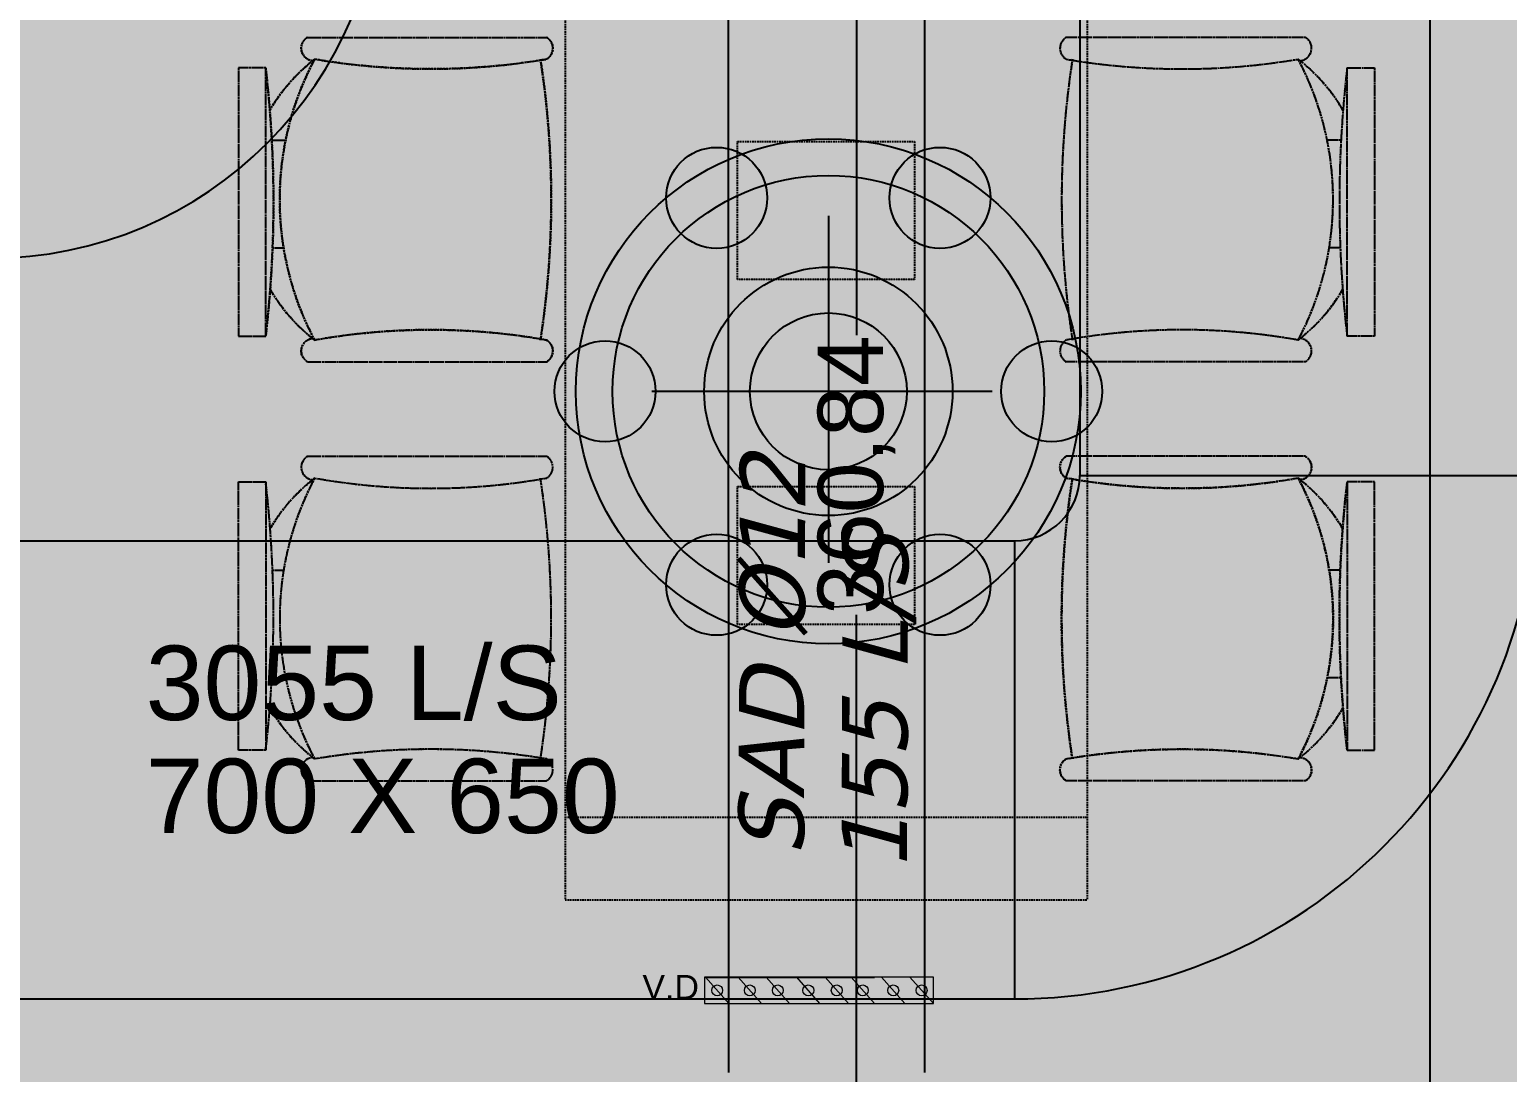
# Model space of a CAD drawing. Extents: x -2975 to 7327, y -1166 to 1029.
# Drawn here: x 344.6 to 570.5, y -579 to -419.6 of the extents above; entities that cross this region are included whole.
import ezdxf
from ezdxf import colors
from ezdxf.entities.mleader import LeaderData, LeaderLine
from ezdxf.math import Vec2, Vec3

# ---------------------------------------------------------------- set-up
doc = ezdxf.new("R2010")
doc.units = 0
doc.header["$PDMODE"] = 34
doc.linetypes.add('XR-Mince$0$Anchor Stor (Ground Floor Plan ) Xref$2$Retail Building ( Ground Floor ) Xref$0$HIDDEN', pattern=[0.375, 0.25, -0.125])
for name, color, linetype in [('E-TEXT-LIGHTING', 7, 'Continuous'), ('HVAC Duct', 5, 'Continuous'), ('HVAC SUPPLY AIR DUCT', 150, 'Continuous'), ('M-EXHAUST', 1, 'Continuous'), ('M-FIRE FIGHTING-1.5 INCH', 1, 'Continuous'), ('M-FIRE FIGHTING-2 INCH', 1, 'Continuous'), ('M-FRESHAIR', 4, 'Continuous'), ('M-HVAC-BLUE', 5, 'Continuous'), ('XR-Mince$0$ceiling', 149, 'Continuous'), ('XR-Mince$0$fur dashed', 15, 'XR-Mince$0$Anchor Stor (Ground Floor Plan ) Xref$2$Retail Building ( Ground Floor ) Xref$0$HIDDEN'), ('XR-Mince$0$lighting unit', 4, 'Continuous')]:
    doc.layers.add(name, color=color, linetype=linetype)
doc.layers.add('H-DUCT-SUP', color=100, linetype='Continuous', lineweight=20)
doc.layers.add('H-TEXT', color=140, linetype='Continuous', lineweight=20)
doc.styles.add('Arial', font='')
doc.styles.add('ROMANS', font='verdanai.ttf', dxfattribs={"height": 0.4})
doc.styles.get("Standard").update_dxf_attribs({"font": 'arial.ttf'})
doc.styles.add('XR-Mince$0$Standard', font='arial.ttf')
doc.styles.get('Arial').set_extended_font_data('@Arial Unicode MS')
doc.dimstyles.new('ISO-25', dxfattribs={"dimtxt": 10, "dimasz": 2.5, "dimexe": 1.25, "dimexo": 0.625, "dimtad": 0, "dimtxsty": 'Standard', "dimcen": 2.5, "dimadec": 0, "dimazin": 0, "dimtfac": 1, "dimtix": 1, "dimtmove": 0, "dimatfit": 3, "dimfxl": 1, "dimarcsym": 0})

# ---------------------------------------------------------------- blocks, each defined once
blk = doc.blocks.new('XR-Mince$0$gfhfhh')
at = {"layer": 'XR-Mince$0$fur dashed'}
for p, q in [((-5832.98, -7608.14), (-5818.47, -7576.96)), ((-5818.47, -7576.96), (-5815.3, -7578.44)), ((-5809.07, -7577.72), (-5781.26, -7590.66)), ((-5815.3, -7578.44), (-5829.81, -7609.62)), ((-5819.28, -7589.08), (-5818, -7589.67)), ((-5825.19, -7601.55), (-5823.59, -7602.29)), ((-5829.81, -7609.62), (-5832.98, -7608.14)), ((-5826.62, -7615.43), (-5798.81, -7628.38))]:
    blk.add_line(p, q, dxfattribs=at)
for centre, radius, start, end in [((-5808.92, -7579.34), 1.61, 95.4289, 239.2671), ((-5957.03, -7531.44), 149.32, 328.4277, 341.6545), ((-5786.24, -7611.29), 38.42, 127.1004, 182.9817), ((-5804.39, -7602.84), 22.75, 102.7414, 124.5825), ((-5760.63, -7511.1), 84.95, 234.9559, 255.1262), ((-5782.59, -7591.59), 1.61, 275.4289, 34.6533), ((-5896.26, -7560.08), 117.76, 326.2485, 343.8337), ((-5804.39, -7602.84), 22.75, 185.2793, 207.3408), ((-5825.3, -7614.52), 1.61, 70.089, 214.6533), ((-5848.26, -7699.37), 89.28, 55.4498, 74.6324), ((-5798.96, -7626.76), 1.61, 275.4289, 34.6533)]:
    blk.add_arc(centre, radius, start, end, dxfattribs=at)
blk = doc.blocks.new('XR-Mince$0$fur')
at = {"layer": 'XR-Mince$0$fur dashed'}
for p, q in [((-13143.26, -21494.04), (-13143.26, -21644.04)), ((-13143.26, -21494.04), (-13143.26, -21644.04)), ((-13063.48, -21494.04), (-13063.48, -21644.04)), ((-13063.48, -21494.04), (-13063.48, -21644.04)), ((-13182.63, -21512.24), (-13146.07, -21512.24)), ((-13030.1, -21512.24), (-13066.67, -21512.24)), ((-13193.17, -21516.92), (-13193.17, -21557.92)), ((-13189.01, -21516.92), (-13193.17, -21516.92)), ((-13189.01, -21557.92), (-13189.01, -21516.92)), ((-13023.73, -21557.92), (-13023.73, -21516.92)), ((-13023.73, -21516.92), (-13019.56, -21516.92)), ((-13019.56, -21516.92), (-13019.56, -21557.92)), ((-13188.07, -21527.97), (-13185.96, -21527.97)), ((-13116.91, -21549.25), (-13116.91, -21528.17)), ((-13116.91, -21528.17), (-13089.83, -21528.17)), ((-13089.83, -21528.17), (-13089.83, -21549.25)), ((-13024.66, -21527.97), (-13026.77, -21527.97)), ((-13187.96, -21544.42), (-13186.27, -21544.42)), ((-13024.78, -21544.42), (-13026.46, -21544.42)), ((-13089.83, -21549.25), (-13116.91, -21549.25)), ((-13193.17, -21557.92), (-13189.01, -21557.92)), ((-13019.56, -21557.92), (-13023.73, -21557.92)), ((-13182.64, -21561.83), (-13146.07, -21561.83)), ((-13030.1, -21561.83), (-13066.67, -21561.83)), ((-13182.64, -21576.25), (-13146.07, -21576.25)), ((-13030.1, -21576.25), (-13066.67, -21576.25)), ((-13193.17, -21621.16), (-13193.17, -21580.16)), ((-13193.17, -21580.16), (-13189.01, -21580.16)), ((-13189.01, -21580.16), (-13189.01, -21621.16)), ((-13023.73, -21580.16), (-13023.73, -21621.16)), ((-13019.56, -21580.16), (-13023.73, -21580.16)), ((-13019.56, -21621.16), (-13019.56, -21580.16)), ((-13116.91, -21601.95), (-13116.91, -21580.87)), ((-13116.91, -21580.87), (-13089.83, -21580.87)), ((-13089.83, -21580.87), (-13089.83, -21601.95)), ((-13187.96, -21593.66), (-13186.27, -21593.66)), ((-13024.78, -21593.66), (-13026.46, -21593.66)), ((-13089.83, -21601.95), (-13116.91, -21601.95)), ((-13188.07, -21610.11), (-13185.96, -21610.11)), ((-13024.66, -21610.11), (-13026.77, -21610.11)), ((-13189.01, -21621.16), (-13193.17, -21621.16)), ((-13023.73, -21621.16), (-13019.56, -21621.16)), ((-13182.63, -21625.84), (-13146.07, -21625.84)), ((-13030.1, -21625.84), (-13066.67, -21625.84)), ((-13143.26, -21631.4), (-13063.48, -21631.4)), ((-13143.26, -21631.4), (-13063.48, -21631.4)), ((-13143.26, -21644.04), (-13063.48, -21644.04)), ((-13143.26, -21644.04), (-13063.48, -21644.04))]:
    blk.add_line(p, q, dxfattribs=at)
at = {"layer": 'XR-Mince$0$fur dashed', "const_width": 0.0209}
blk.add_lwpolyline([(-13089.83, -21549.25), (-13116.91, -21549.25), (-13116.91, -21528.17), (-13089.83, -21528.17)], close=True, dxfattribs=at)
at = {"layer": 'XR-Mince$0$fur dashed'}
blk.add_lwpolyline([(-13089.83, -21601.95, 0, 0, 0), (-13116.91, -21601.95, 0.0209, 0.0209, 0), (-13116.91, -21580.87, 0.0209, 0.0209, 0), (-13089.83, -21580.87, 0.0209, 0.0209, 0)], format="xyseb", close=True, dxfattribs=at)
for centre, radius, start, end in [((-13181.66, -21513.9), 1.92, 120.3864, 264.9506), ((-13147.04, -21513.91), 1.92, 300.3864, 59.6107), ((-13065.7, -21513.91), 1.92, 120.3893, 239.6136), ((-13031.07, -21513.9), 1.92, 275.0494, 59.6136), ((-13365.82, -21537.42), 178, 353.3852, 6.612), ((-13164.95, -21537.04), 27.12, 127.6989, 149.7604), ((-13141.08, -21537.04), 45.79, 152.0579, 207.9392), ((-13163.8, -21410.65), 106.42, 260.4073, 279.5899), ((-13285.74, -21537.04), 140.37, 351.2059, 8.7912), ((-12926.99, -21537.04), 140.37, 171.2088, 188.7941), ((-13048.94, -21410.65), 106.42, 260.4101, 279.5927), ((-13071.66, -21537.04), 45.79, 332.0608, 27.9421), ((-13047.79, -21537.04), 27.12, 30.2396, 52.3011), ((-12846.91, -21537.42), 178, 173.388, 186.6148), ((-13164.95, -21537.04), 27.12, 210.4571, 232.2983), ((-13047.79, -21537.04), 27.12, 307.7017, 329.5429), ((-13163.8, -21658.19), 101.26, 79.9134, 100.0837), ((-13048.93, -21658.19), 101.26, 79.9163, 100.0866), ((-13181.66, -21560.15), 1.92, 95.7726, 239.6107), ((-13147.04, -21560.16), 1.92, 300.3864, 59.6107), ((-13065.69, -21560.16), 1.92, 120.3893, 239.6136), ((-13031.07, -21560.15), 1.92, 300.3893, 84.2274), ((-13181.66, -21577.93), 1.92, 120.3893, 264.2274), ((-13147.04, -21577.92), 1.92, 300.3893, 59.6136), ((-13065.69, -21577.92), 1.92, 120.3864, 239.6107), ((-13031.07, -21577.93), 1.92, 275.7726, 59.6107), ((-13365.82, -21600.67), 178, 353.388, 6.6148), ((-13164.95, -21601.05), 27.12, 127.7017, 149.5429), ((-13141.08, -21601.05), 45.79, 152.0608, 207.9421), ((-13163.8, -21479.89), 101.26, 259.9163, 280.0866), ((-13285.74, -21601.05), 140.37, 351.2088, 8.7941), ((-12926.99, -21601.05), 140.37, 171.2059, 188.7912), ((-13048.93, -21479.89), 101.26, 259.9134, 280.0837), ((-13071.66, -21601.05), 45.79, 332.0579, 27.9392), ((-13047.79, -21601.05), 27.12, 30.4571, 52.2983), ((-12846.91, -21600.67), 178, 173.3852, 186.612), ((-13164.95, -21601.05), 27.12, 210.2396, 232.3011), ((-13047.79, -21601.05), 27.12, 307.6989, 329.7604), ((-13163.8, -21727.44), 106.42, 80.4101, 99.5927), ((-13048.94, -21727.44), 106.42, 80.4073, 99.5899), ((-13181.66, -21624.18), 1.92, 95.0494, 239.6136), ((-13147.04, -21624.17), 1.92, 300.3893, 59.6136), ((-13065.7, -21624.17), 1.92, 120.3864, 239.6107), ((-13031.07, -21624.18), 1.92, 300.3864, 84.9506)]:
    blk.add_arc(centre, radius, start, end, dxfattribs=at)
for p, xscale, yscale, zscale, rotation in [((-10716.59, -32673.15), -1.192031154116276, 1.192031154116276, 1.192031154116276, 155.0396522186814), ((-15496.14, -32673.15), 1.192031154116275, 1.192031154116275, 1.192031154116275, 204.9603477813186), ((-10716.59, -10464.93), 1.192031154116276, 1.192031154116276, 1.192031154116276, 24.96034778131863), ((-15496.14, -10464.93), -1.192031154116276, 1.192031154116276, 1.192031154116276, 335.0396522186814)]:
    blk.add_blockref('XR-Mince$0$gfhfhh', p, dxfattribs=dict(at, xscale=xscale, yscale=yscale, zscale=zscale, rotation=rotation))
blk = doc.blocks.new('XR-Mince$0$light schedule$0$rtrtretret')
at = {"layer": 'XR-Mince$0$lighting unit'}
for p, q in [((11764.57, 1363.9), (11764.57, 1337.4)), ((11777.08, 1350.5), (11751.07, 1350.5))]:
    blk.add_line(p, q, dxfattribs=at)
for centre, radius in [((11764.57, 1350.5), 19.29), ((11756.03, 1365.28), 3.86), ((11773.1, 1365.28), 3.86), ((11764.57, 1350.5), 16.49), ((11764.57, 1350.5), 9.49), ((11764.57, 1350.5), 5.99), ((11747.5, 1350.5), 3.86), ((11781.64, 1350.5), 3.86), ((11756.03, 1335.72), 3.86), ((11773.1, 1335.72), 3.86)]:
    blk.add_circle(centre, radius, dxfattribs=at)
blk = doc.blocks.new('XR-Mince$0$lighting')
at = {"layer": 'XR-Mince$0$ceiling', "linetype": 'Continuous', "ltscale": 12, "xscale": 2, "yscale": 2, "zscale": 2}
blk.add_blockref('XR-Mince$0$light schedule$0$rtrtretret', (-26632.15, -24267.33, 0), dxfattribs=at)
blk = doc.blocks.new('XR-Mince$0$ceiling')
at = {"layer": 'XR-Mince$0$ceiling'}
h = blk.add_hatch(dxfattribs=at)
h.set_pattern_fill('CIRC', color=256, scale=10, pattern_type=2)
h.set_pattern_definition([(0, (4, 5000), (10, 10), [2, -8]), (90, (0, 5004), (-10, 10), [2, -8]), (45, (8, 5001), (-7.8e-06, 10.0000078), [1.4142136, -12.727922]), (45, (1, 5008), (-7.8e-06, 10.0000078), [1.4142136, -12.727922]), (135, (2, 5001), (-10.0000078, -7.8e-06), [1.4142136, -12.727922]), (135, (9, 5008), (-10.0000078, -7.8e-06), [1.4142136, -12.727922]), (63.434949, (0, 5006), (4e-09, 10), [2.236068, -20.124612]), (63.434949, (9, 5002), (4e-09, 10), [2.236068, -20.124619]), (153.434949, (4, 5000), (-10, 4e-09), [2.236068, -20.124619]), (153.434949, (8, 5009), (-10, 4e-09), [2.236068, -20.124619]), (206.565051, (4, 5000), (-10, -4e-09), [2.236068, -20.124612]), (206.565051, (8, 5001), (-10, -4e-09), [2.236068, -20.124612]), (296.565051, (0, 5004), (4e-09, -10), [2.236068, -20.124612]), (296.565051, (9, 5008), (4e-09, -10), [2.236068, -20.124612])])
h.paths.add_polyline_path([(-7433.02, -16160.94), (-7433.02, -16340.6), (-7974.57, -16453.74), (-7923.22, -16959.21), (-8295.32, -16959.21), (-8242.09, -16435.23), (-8494.7, -16366.57), (-8494.7, -15885.25), (-7837.6, -15885.25), (-7837.6, -16003.91), (-7680.58, -16160.94), (-7433.02, -16160.94)])
blk = doc.blocks.new('*D118')
at = {"layer": 'Defpoints', "color": 0, "transparency": 16777216}
for p in [(461.02, -307.28), (461.02, -668.11), (471.02, -668.11)]:
    blk.add_point(p, dxfattribs=at)
at = {"layer": 'M-FIRE FIGHTING-2 INCH', "color": 0, "lineweight": -2, "transparency": 16777216}
for p, q in [((461.65, -307.28), (472.27, -307.28)), ((471.02, -309.78), (471.02, -466.34)), ((471.02, -665.61), (471.02, -509.05)), ((461.65, -668.11), (472.27, -668.11))]:
    blk.add_line(p, q, dxfattribs=at)
at = {"layer": 'M-FIRE FIGHTING-2 INCH', "color": 0, "transparency": 16777216}
for points in [[(470.6, -309.78), (471.44, -309.78), (471.02, -307.28)], [(470.6, -665.61), (471.44, -665.61), (471.02, -668.11)]]:
    blk.add_solid(points, dxfattribs=at)
at = {"layer": 'M-FIRE FIGHTING-2 INCH', "color": 0, "transparency": 16777216, "insert": (471.02, -487.7), "char_height": 10, "attachment_point": 5, "rotation": 90}
blk.add_mtext('360,84', dxfattribs=at)
blk = doc.blocks.new('VD.')
at = {"layer": 'H-DUCT-SUP'}
h = blk.add_hatch(color=5, dxfattribs=at)
h.set_gradient(color1=(153, 38, 0), color2=(153, 38, 0), tint=1)
h.paths.add_polyline_path([(90.8339, 74.6297), (90.819, 74.6464, 0.21422), (90.8153, 74.6381, 0.647147)])
h.paths.add_polyline_path([(90.8339, 74.6297, 0.21422), (90.8376, 74.6381, 0.647147), (90.819, 74.6464)])
h.paths.add_polyline_path([(90.9011, 74.6297), (90.8862, 74.6464, 0.21422), (90.8825, 74.6381, 0.647147)])
h.paths.add_polyline_path([(90.8862, 74.6464), (90.9011, 74.6297, 0.21422), (90.9048, 74.6381, 0.647147)])
h.paths.add_polyline_path([(90.9438, 74.6464, 0.21422), (90.94, 74.6381, 0.647147), (90.9586, 74.6297)])
h.paths.add_polyline_path([(90.9438, 74.6464), (90.9586, 74.6297, 0.21422), (90.9624, 74.6381, 0.647147)])
h.paths.add_polyline_path([(91.0215, 74.6297), (91.0067, 74.6464, 0.21422), (91.0029, 74.6381, 0.647147)])
h.paths.add_polyline_path([(91.0215, 74.6297, 0.21422), (91.0253, 74.6381, 0.647147), (91.0067, 74.6464)])
h.paths.add_polyline_path([(91.0799, 74.6297), (91.0651, 74.6464, 0.21422), (91.0613, 74.6381, 0.647147)])
h.paths.add_polyline_path([(91.0651, 74.6464), (91.0799, 74.6297, 0.21422), (91.0837, 74.6381, 0.647147)])
h.paths.add_polyline_path([(91.1188, 74.6464, 0.21422), (91.115, 74.6381, 0.647147), (91.1336, 74.6297)])
h.paths.add_polyline_path([(91.1188, 74.6464), (91.1336, 74.6297, 0.21422), (91.1374, 74.6381, 0.647147)])
at = {"layer": 'HVAC Duct'}
h = blk.add_hatch(color=5, dxfattribs=at)
h.set_gradient(color1=(153, 38, 0), color2=(153, 38, 0), tint=1)
h.paths.add_polyline_path([(91.1816, 74.6465), (91.1964, 74.6298, 0.21422), (91.2002, 74.6382, 0.647147)])
h.paths.add_polyline_path([(91.1816, 74.6465, 0.21422), (91.1778, 74.6382, 0.647147), (91.1964, 74.6298)])
h.paths.add_polyline_path([(91.24, 74.6465, 0.21422), (91.2362, 74.6382, 0.647147), (91.2548, 74.6298)])
h.paths.add_polyline_path([(91.2548, 74.6298, 0.21422), (91.2586, 74.6382, 0.647147), (91.24, 74.6465)])
at = {"layer": 'H-DUCT-SUP', "color": 22}
for p, q in [((90.8505, 74.611, 0), (90.8024, 74.6651)), ((90.9177, 74.611, 0), (90.8696, 74.6651)), ((90.9752, 74.611, 0), (90.9271, 74.6651)), ((91.0381, 74.611, 0), (90.9901, 74.6651)), ((91.0965, 74.611, 0), (91.0485, 74.6651)), ((91.1502, 74.611, 0), (91.1021, 74.6651, 0)), ((91.2131, 74.6111, 0), (91.165, 74.6652, 0)), ((91.2715, 74.6111, 0), (91.2234, 74.6652, 0))]:
    blk.add_line(p, q, dxfattribs=at)
at = {"layer": 'H-DUCT-SUP', "color": 224, "elevation": 0}
blk.add_lwpolyline([(91.2717, 74.6652), (90.8002, 74.6651), (90.8002, 74.611), (91.2717, 74.6111)], close=True, dxfattribs=at)
at = {"layer": 'H-DUCT-SUP', "color": 22}
for centre in [(90.8265, 74.6381, 0), (90.8936, 74.6381, 0), (90.9512, 74.6381, 0), (91.0141, 74.6381, 0), (91.0725, 74.6381, 0), (91.1262, 74.6381, 0), (91.189, 74.6382, 0), (91.2474, 74.6382, 0)]:
    blk.add_circle(centre, 0.0112, dxfattribs=at)
at = {"layer": 'HVAC Duct', "color": 22}
blk.add_line((90.8002, 74.6651, 0), (91.1502, 74.6651, 0), dxfattribs=at)
at = {"layer": 'H-TEXT', "style": 'Arial'}
blk.add_text('V.D', height=0.05, dxfattribs=at).set_placement((90.6725, 74.6201))
blk = doc.blocks.new('XR-Mince')
at = {"layer": 'XR-Mince$0$fur dashed', "linetype": 'Continuous'}
blk.add_blockref('XR-Mince$0$fur', (13569.73, 21091.42), dxfattribs=at)
at = {"layer": 'XR-Mince$0$lighting unit', "linetype": 'Continuous'}
blk.add_blockref('XR-Mince$0$lighting', (3569.73, 21091.42), dxfattribs=at)
at = {"layer": 'XR-Mince$0$ceiling', "color": 5}
ml = blk.add_multileader_mtext('Standard', dxfattribs=at)
ml.set_content('', color=5, style='XR-Mince$0$Standard')
ml.set_leader_properties()
ml.build(insert=Vec2(0, 0))
ml.multileader.update_dxf_attribs({"arrow_head_size": 35})
ctx = ml.context
ctx.base_point, ctx.char_height, ctx.arrow_head_size, ctx.landing_gap_size, ctx.plane_origin = Vec3(-413.9, -462.21), 5.6, 35, 2.8, Vec3(-22.84, -464.76)
ctx.text_align_type = 2
notes = []
notes.append((ctx, [(0, (1, 1, 0), (-168.68, -462.21), (-1, 0), 239.62, [(0, [(358.78, -460.56)], 0, [])])]))
ctx.mtext.insert, ctx.mtext.alignment, ctx.mtext.flow_direction = Vec3(-411.1, -459.41), 3, 5
for ctx, leaders in notes:
    for number, flags, end, landing, length, lines in leaders:
        leader = LeaderData()
        leader.index, (leader.has_last_leader_line, leader.has_dogleg_vector, leader.attachment_direction) = number, flags
        leader.last_leader_point, leader.dogleg_vector, leader.dogleg_length = Vec3(end), Vec3(landing), length
        for number, points, colour, breaks in lines:
            line = LeaderLine()
            line.index, line.vertices, line.color, line.breaks = number, Vec3.list(points), colors.encode_raw_color(colour), breaks
            leader.lines.append(line)
        ctx.leaders.append(leader)
at = {"layer": 'XR-Mince$0$ceiling', "linetype": 'Continuous'}
blk.add_blockref('XR-Mince$0$ceiling', (8569.73, 16091.42), dxfattribs=at)

msp = doc.modelspace()

# ---------------------------------------------------------------- block references
at = {"layer": 'E-TEXT-LIGHTING'}
msp.add_blockref('XR-Mince', (0, 0), dxfattribs=at)

# ---------------------------------------------------------------- next in the draw order: linework, layer by layer
at = {"layer": 'M-EXHAUST', "color": 1}
for p, q in [((505.151, 520.989, 0), (505.151, -487.754, 0)), ((505.151, -487.754, 0), (575.151, -487.754, 0)), ((495.151, -497.754), (495.151, -567.754))]:
    msp.add_line(p, q, dxfattribs=at)
at = {"layer": 'M-EXHAUST', "color": 1, "linetype": 'Continuous'}
for p, q in [((48.448, -497.754), (495.151, -497.754)), ((48.448, -567.754), (495.151, -567.754))]:
    msp.add_line(p, q, dxfattribs=at)
at = {"layer": 'M-EXHAUST', "color": 1}
for radius in [10, 80]:
    msp.add_arc((495.151, -487.754, 0), radius, 270, 0, dxfattribs=at)
at = {"layer": 'M-FIRE FIGHTING-1.5 INCH'}
msp.add_line((558.667, 502.458), (558.667, -948.161), dxfattribs=at)
at = {"layer": 'M-FRESHAIR', "color": 4, "linetype": 'Continuous'}
msp.add_arc((338.537, -394.569), 60, 270, 0, dxfattribs=at)
at = {"layer": 'M-HVAC-BLUE', "color": 3, "linetype": 'Continuous'}
for p, q in [((451.42, -342.219), (451.431, -578.981)), ((481.42, -342.219), (481.431, -578.979))]:
    msp.add_line(p, q, dxfattribs=at)

# ---------------------------------------------------------------- next in the draw order: block references
at = {"layer": 'M-HVAC-BLUE', "xscale": 74.23409683289715, "yscale": 74.23409683289715, "zscale": 74.23409683289715}
msp.add_blockref('VD.', (-6292.693, -6107.142, 0), dxfattribs=at)

# ---------------------------------------------------------------- next in the draw order: texts
at = {"layer": 'HVAC SUPPLY AIR DUCT', "style": 'ROMANS'}
for s, p in [('SAD %%C12', (462.962, -545.953)), ('155 L/S', (478.711, -548.355))]:
    msp.add_text(s, height=10, rotation=89.7621, dxfattribs=at).set_placement(p)
at = {"layer": 'M-EXHAUST', "color": 1, "linetype": 'Continuous'}
for s, p in [('3055 L/S', (362.375, -525.135)), ('700 X 650', (362.375, -542.409))]:
    msp.add_text(s, height=11.3759, dxfattribs=at).set_placement(p)

# ---------------------------------------------------------------- next in the draw order: dimensions: what is measured, and where the dimension line sits
at = {"layer": 'M-FIRE FIGHTING-2 INCH', "color": 32, "true_color": 0xcd6928}
dim = msp.add_linear_dim(base=(471.021, -668.115), p1=(461.021, -307.276), p2=(461.021, -668.115), angle=90, dimstyle='ISO-25', dxfattribs=at)
dim.commit()
dim.dimension.update_dxf_attribs({"geometry": '*D118', "text_midpoint": (471.021, -487.695)})

doc.saveas('drawing.dxf')
